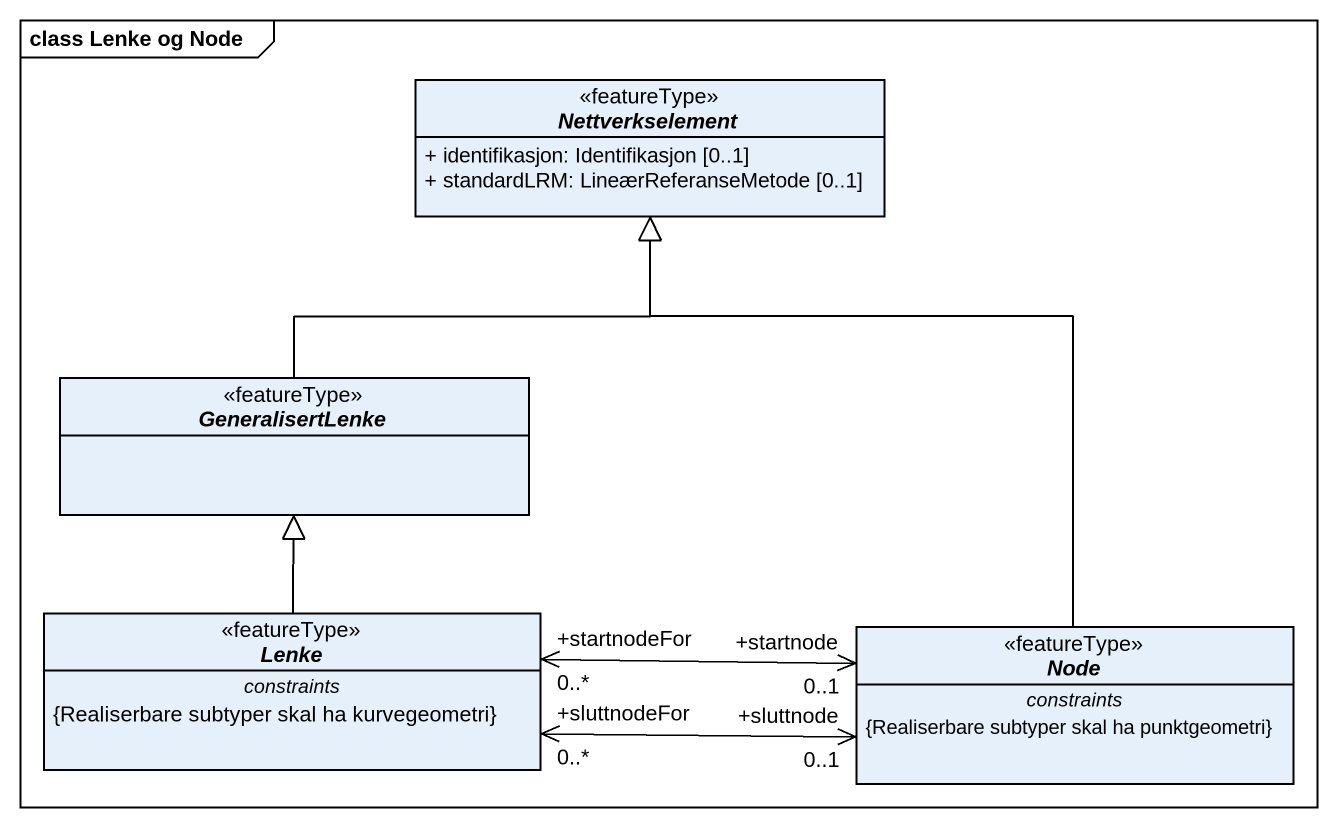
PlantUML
@startuml
mainframe class Lenke og Node
hide circle
hide empty members
skinparam classAttributeIconSize 0
abstract class Nettverkselement <<featureType>> {
  + identifikasjon: Identifikasjon [0..1]
  + standardLRM: LineærReferanseMetode [0..1]
}
abstract class GeneralisertLenke <<featureType>>
abstract class Lenke <<featureType>> {
  -- constraints --
  {Realiserbare subtyper skal ha kurvegeometri}
}
abstract class "Node" as Node_ <<featureType>> {
  -- constraints --
  {Realiserbare subtyper skal ha punktgeometri}
}
GeneralisertLenke -up-|> Nettverkselement
Lenke -up-|> GeneralisertLenke
Lenke "+startnodeFor\n0..*" <-right-> "+startnode\n0..1" Node_
Lenke "+sluttnodeFor\n0..*" <-right-> "+sluttnode\n0..1" Node_
Node_ -up-|> Nettverkselement
@enduml
